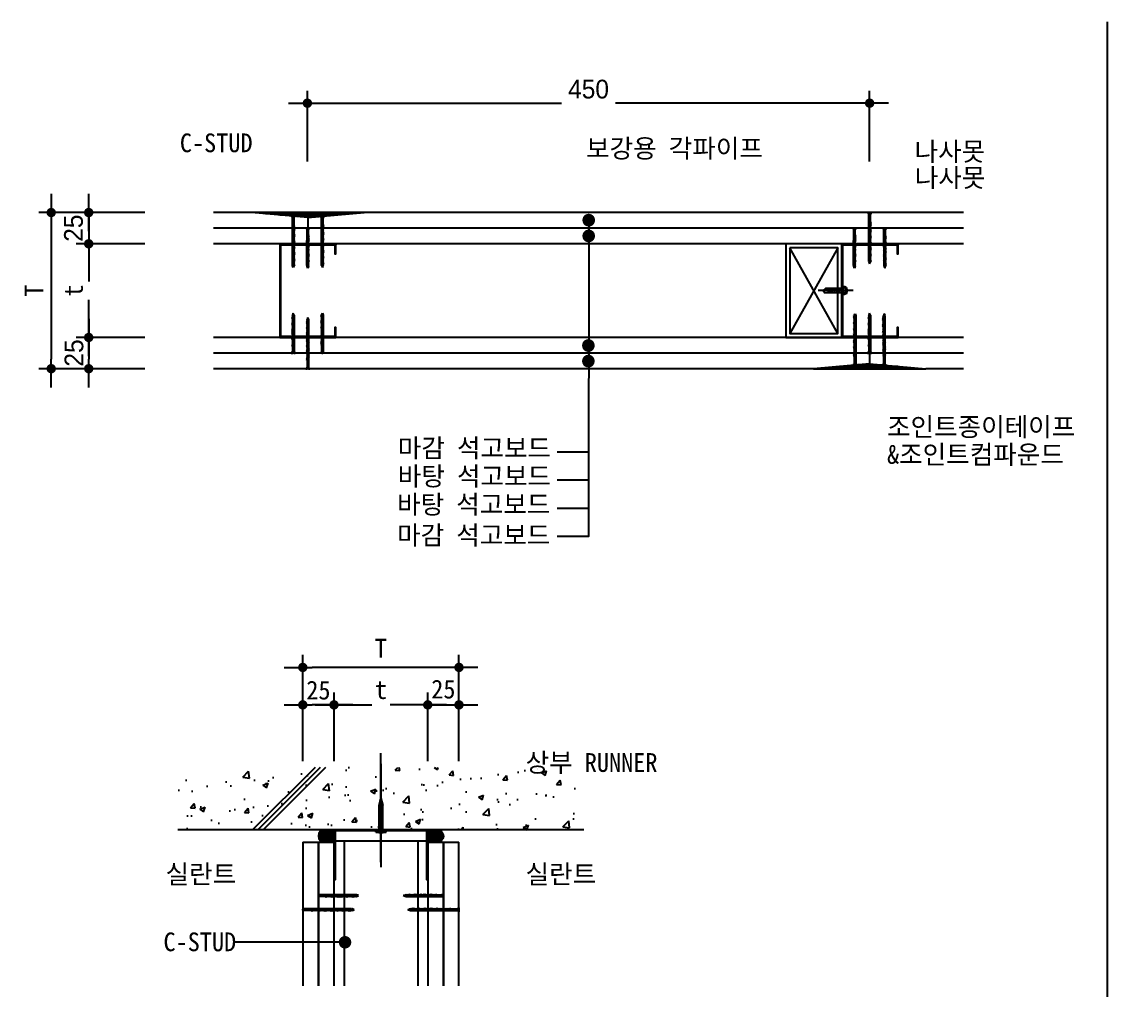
# Model space of a CAD drawing. Header units: millimetres. Extents: x 12704 to 16681, y 105 to 2866.
# Drawn here: x 12754 to 13623, y 2090 to 2866 of the extents above; entities that cross this region are included whole.
import ezdxf
from ezdxf.enums import TextEntityAlignment as Align

# ---------------------------------------------------------------- set-up
doc = ezdxf.new("R2010")
doc.units = ezdxf.units.MM
doc.header["$LTSCALE"] = 5
doc.linetypes.add('CEN', pattern=[62, 60, -1, 0, -1])
doc.linetypes.add('CENTER', pattern=[50.8, 31.75, -6.35, 6.35, -6.35])
for name, color, linetype, lineweight in [('A-DIMS', 7, 'Continuous', 25), ('A-MKXS-LEAD', 7, 'Continuous', 25), ('A-MKXS-TEXT1', 3, 'Continuous', 25), ('A-XXXX-TABL', 7, 'Continuous', 25)]:
    doc.layers.add(name, color=color, linetype=linetype, lineweight=lineweight)
for name, color, linetype in [('CEN', 1, 'CEN'), ('CHAN', 3, 'Continuous'), ('CONC', 2, 'Continuous'), ('ele', 8, 'Continuous'), ('FIN', 6, 'Continuous'), ('GB', 7, 'Continuous'), ('HAT', 8, 'Continuous'), ('HAT-CON', 8, 'Continuous'), ('SCREW', 6, 'Continuous'), ('SCREW2', 8, 'Continuous')]:
    doc.layers.add(name, color=color, linetype=linetype)
doc.styles.add('HY울릉도L', font='')
doc.styles.add('돋움체', font='')
doc.styles.get('HY울릉도L').set_extended_font_data('HYwulM')
doc.styles.get('돋움체').set_extended_font_data('DotumChe')
doc.dimstyles.new('CDIM', dxfattribs={"dimtxt": 3, "dimasz": 1.5, "dimexe": 2, "dimexo": 1, "dimgap": 1, "dimtad": 1, "dimdec": 0, "dimrnd": 0.5, "dimzin": 0, "dimdsep": 32, "dimlunit": 6, "dimtxsty": 'HY울릉도L', "dimblk1": '_CIDOT', "dimblk2": '_CIDOT', "dimsah": 1, "dimcen": 5.5, "dimclrd": 2, "dimclre": 2, "dimclrt": 7, "dimadec": 0, "dimazin": 0, "dimtfac": 1, "dimtdec": 0, "dimtix": 1, "dimtmove": 2, "dimatfit": 1, "dimldrblk": '_CIDOT', "dimfxl": 1, "dimtolj": 1, "dimtzin": 0, "dimlwd": -1, "dimarcsym": 0})

# ---------------------------------------------------------------- blocks, each defined once
blk = doc.blocks.new('18')
at = {"layer": 'SCREW'}
for p, q in [((4, 0), (-4, 0)), ((-1.53, 2.47), (-2.77, 1.23)), ((-2, 0), (-2, -16.66)), ((-0.46, 1.51), (-0.69, 2.27)), ((0.49, 1.5), (0.73, 2.24)), ((1.56, 2.44), (2.77, 1.23)), ((2, 0), (2, -15.86)), ((2.5, -2.69), (-2.5, -3.87)), ((2.5, -4.75), (-2.5, -5.92)), ((2.5, -6.8), (-2.5, -7.98)), ((2.5, -8.86), (-2.43, -10.02)), ((2.5, -10.91), (-2.5, -12.09)), ((-1.45, -13.9), (-2.5, -14.14)), ((-2, -16.66), (-1.18, -12.52)), ((0, -18), (-2, -16.66)), ((-1.18, -12.52), (-0.91, -12.52)), ((2, -15.86), (0, -18)), ((2.5, -12.97), (0.74, -13.38)), ((2, -15.86), (0.88, -13.62))]:
    blk.add_line(p, q, dxfattribs=at)
at = {"layer": 'SCREW', "color": 9, "linetype": 'CENTER'}
blk.add_line((0, 9.22), (0, -22.7), dxfattribs=at)
at = {"layer": 'SCREW'}
for centre, radius, start, end in [((0, 0), 4, 0, 180), ((-3.12, 1.59), 0.5, 153.01433, 315), ((-1.17, 2.12), 0.5, 17.01134, 135), ((0.02, 1.66), 0.5, 197.01134, 341.90711), ((1.21, 2.09), 0.5, 45, 161.90711), ((3.12, 1.59), 0.5, 225, 26.98567), ((-0.91, -14.52), 2, 26.65988, 90)]:
    blk.add_arc(centre, radius, start, end, dxfattribs=at)
blk = doc.blocks.new('나사못41')
at = {"layer": 'SCREW2'}
for p, q in [((2.25, 39.17), (0.63, 38.74)), ((0.63, 38.74), (0.92, 39.12)), ((2.25, 38.32), (0.63, 37.89)), ((0.63, 37.89), (0.92, 38.27)), ((2.25, 36.62), (0.63, 36.19)), ((0.63, 36.19), (0.92, 36.58)), ((2.25, 35.78), (0.63, 35.35)), ((0.63, 35.35), (0.92, 35.73)), ((2.25, 34.93), (0.63, 34.5)), ((0.63, 34.5), (0.92, 34.88)), ((2.25, 37.47), (0.64, 37.04)), ((0.64, 37.04), (0.92, 37.43)), ((2.54, 39.55), (0.92, 39.12)), ((2.54, 38.7), (0.92, 38.27)), ((2.54, 37.86), (0.92, 37.43)), ((2.53, 37.01), (0.92, 36.58)), ((2.54, 36.16), (0.92, 35.73)), ((2.54, 35.31), (0.92, 34.88)), ((0.93, 38.81), (0.93, 38.28)), ((0.93, 37.97), (0.93, 37.43)), ((0.93, 37.12), (0.93, 36.58)), ((0.93, 36.27), (0.93, 35.73)), ((0.93, 35.43), (0.93, 34.89)), ((1.6, 41), (0.98, 39.39)), ((0.98, 39.39), (1.64, 39.91)), ((0.98, 39.39), (0.98, 39.14)), ((1.64, 39.91), (1.6, 41)), ((2.26, 39.48), (1.6, 41)), ((2.25, 39.17), (2.54, 39.55)), ((2.25, 39.17), (2.25, 38.63)), ((2.25, 38.32), (2.54, 38.7)), ((2.25, 38.32), (2.25, 37.78)), ((2.25, 37.47), (2.54, 37.86)), ((2.25, 37.47), (2.25, 36.93)), ((2.25, 36.62), (2.53, 37.01)), ((2.25, 36.62), (2.25, 36.08)), ((2.25, 35.78), (2.54, 36.16)), ((2.25, 35.78), (2.25, 35.24)), ((2.25, 34.93), (2.54, 35.31)), ((2.25, 34.93), (2.25, 34.39)), ((2.25, 33.23), (0.63, 32.8)), ((0.63, 32.8), (0.92, 33.19)), ((2.25, 32.39), (0.63, 31.96)), ((0.63, 31.96), (0.92, 32.34)), ((2.25, 31.54), (0.63, 31.11)), ((0.63, 31.11), (0.92, 31.5)), ((2.25, 29), (0.63, 28.57)), ((0.63, 28.57), (0.92, 28.95)), ((2.25, 34.08), (0.64, 33.65)), ((0.64, 33.65), (0.92, 34.04)), ((2.25, 30.69), (0.64, 30.26)), ((0.64, 30.26), (0.92, 30.65)), ((2.25, 29.85), (0.64, 29.42)), ((0.64, 29.42), (0.93, 29.8)), ((2.25, 28.15), (0.64, 27.72)), ((0.64, 27.72), (0.92, 28.11)), ((2.25, 27.3), (0.64, 26.87)), ((0.64, 26.87), (0.93, 27.26)), ((2.25, 26.46), (0.64, 26.03)), ((0.64, 26.03), (0.92, 26.41)), ((2.54, 34.47), (0.92, 34.04)), ((2.53, 33.62), (0.92, 33.19)), ((2.54, 32.77), (0.92, 32.34)), ((2.54, 31.92), (0.92, 31.5)), ((2.54, 31.08), (0.92, 30.65)), ((2.54, 29.38), (0.92, 28.95)), ((2.54, 28.54), (0.92, 28.11)), ((2.54, 26.84), (0.92, 26.41)), ((0.93, 34.58), (0.93, 34.04)), ((0.93, 33.73), (0.93, 33.19)), ((0.93, 32.88), (0.93, 32.34)), ((0.93, 32.04), (0.93, 31.5)), ((0.93, 31.19), (0.93, 30.65)), ((0.93, 30.34), (0.93, 29.8)), ((2.54, 30.23), (0.93, 29.8)), ((0.93, 29.49), (0.93, 28.95)), ((0.93, 28.65), (0.93, 28.11)), ((0.93, 27.8), (0.93, 27.26)), ((2.54, 27.69), (0.93, 27.26)), ((0.93, 26.95), (0.93, 26.41)), ((0.93, 26.1), (0.93, 25.56)), ((2.25, 34.08), (2.54, 34.47)), ((2.25, 34.08), (2.25, 33.54)), ((2.25, 33.23), (2.53, 33.62)), ((2.25, 33.23), (2.25, 32.69)), ((2.25, 32.39), (2.54, 32.77)), ((2.25, 32.39), (2.25, 31.85)), ((2.25, 31.54), (2.54, 31.92)), ((2.25, 31.54), (2.25, 31)), ((2.25, 30.69), (2.54, 31.08)), ((2.25, 30.69), (2.25, 30.15)), ((2.25, 29.85), (2.54, 30.23)), ((2.25, 29.84), (2.25, 29.3)), ((2.25, 29), (2.54, 29.38)), ((2.25, 29), (2.25, 28.46)), ((2.25, 28.15), (2.54, 28.54)), ((2.25, 28.15), (2.25, 27.61)), ((2.25, 27.3), (2.54, 27.69)), ((2.25, 27.3), (2.25, 26.76)), ((2.25, 26.46), (2.54, 26.84)), ((2.25, 26.45), (2.25, 25.92)), ((2.25, 24.76), (0.63, 24.33)), ((0.63, 24.33), (0.92, 24.72)), ((2.25, 25.61), (0.64, 25.18)), ((0.64, 25.18), (0.93, 25.56)), ((2.25, 23.91), (0.64, 23.48)), ((0.64, 23.48), (0.92, 23.87)), ((2.25, 23.07), (0.64, 22.64)), ((0.64, 22.64), (0.93, 23.02)), ((2.26, 22.22), (0.64, 21.79)), ((0.64, 21.79), (0.93, 22.18)), ((2.25, 21.37), (0.64, 20.94)), ((0.64, 20.94), (0.93, 21.33)), ((2.26, 20.53), (0.64, 20.1)), ((0.64, 20.1), (0.93, 20.48)), ((2.25, 19.68), (0.64, 19.25)), ((0.64, 19.25), (0.92, 19.63)), ((2.25, 18.83), (0.64, 18.4)), ((0.64, 18.4), (0.93, 18.79)), ((2.26, 17.98), (0.64, 17.55)), ((0.64, 17.55), (0.93, 17.94)), ((2.54, 25.15), (0.92, 24.72)), ((2.54, 24.3), (0.92, 23.87)), ((2.54, 20.06), (0.92, 19.63)), ((2.54, 25.99), (0.93, 25.56)), ((0.93, 25.26), (0.93, 24.72)), ((0.93, 24.41), (0.93, 23.87)), ((0.93, 23.56), (0.93, 23.02)), ((2.54, 23.45), (0.93, 23.02)), ((0.93, 22.71), (0.93, 22.18)), ((2.54, 22.6), (0.93, 22.18)), ((0.93, 21.87), (0.93, 21.33)), ((2.54, 21.76), (0.93, 21.33)), ((0.93, 21.02), (0.93, 20.48)), ((2.54, 20.91), (0.93, 20.48)), ((0.93, 20.17), (0.93, 19.63)), ((0.93, 19.32), (0.93, 18.79)), ((2.54, 19.21), (0.93, 18.79)), ((0.93, 18.48), (0.93, 17.94)), ((0.93, 18.48), (0.93, 17.94)), ((2.54, 18.37), (0.93, 17.94)), ((0.93, 17.63), (0.93, 17.09)), ((2.55, 17.52), (0.93, 17.09)), ((2.25, 25.61), (2.54, 25.99)), ((2.25, 25.61), (2.25, 25.07)), ((2.25, 24.76), (2.54, 25.15)), ((2.25, 24.76), (2.25, 24.22)), ((2.25, 23.91), (2.54, 24.3)), ((2.25, 23.91), (2.25, 23.37)), ((2.25, 23.07), (2.54, 23.45)), ((2.25, 23.06), (2.25, 20.53)), ((2.25, 21.37), (2.54, 21.76)), ((2.25, 21.37), (2.25, 20.83)), ((2.25, 20.52), (2.25, 19.98)), ((2.25, 19.68), (2.54, 20.06)), ((2.25, 19.68), (2.25, 19.14)), ((2.25, 18.83), (2.54, 19.21)), ((2.25, 18.83), (2.25, 18.29)), ((2.25, 17.98), (2.25, 17.44)), ((2.26, 22.22), (2.54, 22.6)), ((2.26, 20.53), (2.54, 20.91)), ((2.26, 17.98), (2.54, 18.37)), ((2.26, 17.14), (2.55, 17.52)), ((2.26, 17.14), (0.64, 16.71)), ((0.64, 16.71), (0.93, 17.09)), ((2.26, 15.44), (0.64, 15.01)), ((0.64, 15.01), (0.93, 15.4)), ((2.26, 14.59), (0.64, 14.16)), ((0.64, 14.16), (0.93, 14.55)), ((2.26, 16.29), (0.65, 15.86)), ((0.65, 15.86), (0.93, 16.24)), ((2.26, 13.75), (0.65, 13.32)), ((0.65, 13.32), (0.93, 13.7)), ((2.26, 12.9), (0.65, 12.47)), ((0.65, 12.47), (0.93, 12.86)), ((2.26, 12.05), (0.65, 11.62)), ((0.65, 11.62), (0.93, 12.01)), ((2.26, 11.21), (0.65, 10.78)), ((0.65, 10.78), (0.93, 11.16)), ((2.26, 10.38), (0.65, 9.95)), ((0.65, 9.95), (0.93, 10.33)), ((2.26, 9.55), (0.65, 9.12)), ((0.65, 9.12), (0.93, 9.5)), ((2.26, 8.72), (0.65, 8.29)), ((0.93, 16.78), (0.93, 16.24)), ((2.55, 16.67), (0.93, 16.24)), ((0.93, 15.94), (0.93, 15.4)), ((2.54, 15.83), (0.93, 15.4)), ((0.93, 15.09), (0.93, 14.55)), ((2.55, 14.98), (0.93, 14.55)), ((0.93, 14.24), (0.93, 13.7)), ((2.55, 14.13), (0.93, 13.7)), ((0.93, 13.39), (0.93, 12.86)), ((2.55, 13.29), (0.93, 12.86)), ((0.93, 12.55), (0.93, 12.01)), ((2.55, 12.44), (0.93, 12.01)), ((0.93, 11.7), (0.93, 10.33)), ((2.55, 11.59), (0.93, 11.16)), ((2.55, 10.76), (0.93, 10.33)), ((0.93, 10.02), (0.93, 9.5)), ((2.55, 9.93), (0.93, 9.5)), ((0.93, 9.19), (0.93, 8.67)), ((2.55, 9.1), (0.93, 8.67)), ((2.25, 17.13), (2.25, 16.59)), ((2.25, 16.29), (2.25, 15.75)), ((2.25, 15.44), (2.25, 14.9)), ((2.25, 14.59), (2.25, 14.05)), ((2.25, 13.75), (2.25, 13.21)), ((2.25, 12.05), (2.25, 11.51)), ((2.25, 11.2), (2.25, 10.68)), ((2.25, 10.37), (2.25, 9.85)), ((2.25, 9.54), (2.25, 9.02)), ((2.25, 8.71), (2.25, 8.19)), ((2.26, 16.29), (2.55, 16.67)), ((2.26, 15.44), (2.54, 15.83)), ((2.26, 14.59), (2.55, 14.98)), ((2.26, 13.75), (2.55, 14.13)), ((2.26, 12.9), (2.55, 13.29)), ((2.26, 12.9), (2.26, 12.36)), ((2.26, 12.05), (2.55, 12.44)), ((2.26, 11.21), (2.55, 11.59)), ((2.26, 10.38), (2.55, 10.76)), ((2.26, 9.55), (2.55, 9.93)), ((2.26, 8.72), (2.55, 9.1)), ((0.65, 8.29), (0.93, 8.67)), ((2.26, 7.89), (0.65, 7.46)), ((0.65, 7.46), (0.93, 7.84)), ((2.26, 7.06), (0.65, 6.63)), ((0.65, 6.63), (0.93, 7.01)), ((0.93, 8.36), (0.93, 7.84)), ((2.55, 8.27), (0.93, 7.84)), ((0.93, 7.53), (0.93, 7.01)), ((2.55, 7.44), (0.93, 7.01)), ((0.93, 6.7), (0.93, 1.19)), ((1.54, 0.48), (1.54, 0.65)), ((1.6, 0.68), (1.57, 0.68)), ((1.63, 0.48), (1.63, 0.65)), ((2.08, 0), (3.2, 0)), ((2.25, 7.88), (2.25, 7.36)), ((2.25, 7.05), (2.25, 1.19)), ((2.26, 7.89), (2.55, 8.27)), ((2.26, 7.06), (2.55, 7.44)), ((-0.03, 0), (1.09, 0))]:
    blk.add_line(p, q, dxfattribs=at)
for centre, radius, start, end in [((-0.49, 1.35), 1.43, 288.66128, 353.44689), ((1.07, 0.47), 0.473, 267.52648, 0.91384), ((1.59, -1.99), 2.05, 80.28655, 99.71345), ((1.57, 0.65), 0.033, 90, 180), ((1.6, 0.65), 0.033, 0, 90), ((2.1, 0.47), 0.473, 179.08616, 272.47352), ((3.64, 1.33), 1.4, 185.72984, 251.659)]:
    blk.add_arc(centre, radius, start, end, dxfattribs=at)
blk = doc.blocks.new('나사못32')
at = {"layer": 'SCREW2'}
for p, q in [((2.24, 30.17), (0.63, 29.74)), ((0.63, 29.74), (0.92, 30.12)), ((2.25, 29.32), (0.63, 28.89)), ((0.63, 28.89), (0.92, 29.27)), ((2.25, 28.47), (0.63, 28.04)), ((0.63, 28.04), (0.92, 28.43)), ((2.24, 27.62), (0.63, 27.19)), ((0.63, 27.19), (0.91, 27.58)), ((2.24, 26.78), (0.63, 26.35)), ((0.63, 26.35), (0.92, 26.73)), ((2.53, 28.01), (0.91, 27.58)), ((2.53, 30.55), (0.92, 30.12)), ((0.92, 29.81), (0.92, 29.28)), ((2.53, 29.7), (0.92, 29.27)), ((0.92, 28.97), (0.92, 28.43)), ((2.54, 28.86), (0.92, 28.43)), ((0.92, 28.12), (0.92, 27.58)), ((0.92, 27.27), (0.92, 26.73)), ((2.53, 27.16), (0.92, 26.73)), ((0.92, 26.43), (0.92, 25.89)), ((2.53, 26.31), (0.92, 25.88)), ((1.6, 32), (0.98, 30.39)), ((0.98, 30.39), (1.64, 30.91)), ((0.98, 30.39), (0.98, 30.14)), ((1.64, 30.91), (1.6, 32)), ((2.27, 30.45), (1.6, 32)), ((2.24, 30.17), (2.53, 30.55)), ((2.24, 30.17), (2.24, 29.63)), ((2.24, 29.32), (2.24, 28.78)), ((2.24, 28.47), (2.24, 27.93)), ((2.24, 27.62), (2.53, 28.01)), ((2.24, 27.62), (2.24, 27.08)), ((2.24, 26.78), (2.53, 27.16)), ((2.24, 26.78), (2.24, 26.24)), ((2.25, 29.32), (2.53, 29.7)), ((2.25, 28.47), (2.54, 28.86)), ((2.25, 25.93), (2.53, 26.31)), ((2.25, 25.93), (0.63, 25.5)), ((0.63, 25.5), (0.92, 25.88)), ((2.25, 25.08), (0.63, 24.65)), ((0.63, 24.65), (0.92, 25.04)), ((2.24, 24.23), (0.63, 23.8)), ((0.63, 23.8), (0.91, 24.19)), ((2.24, 23.39), (0.63, 22.96)), ((0.63, 22.96), (0.92, 23.34)), ((2.25, 22.54), (0.63, 22.11)), ((0.63, 22.11), (0.92, 22.5)), ((2.25, 21.69), (0.63, 21.26)), ((0.63, 21.26), (0.92, 21.65)), ((2.25, 20), (0.63, 19.57)), ((0.63, 19.57), (0.92, 19.95)), ((2.25, 19.15), (0.63, 18.72)), ((0.63, 18.72), (0.92, 19.11)), ((2.25, 17.46), (0.63, 17.03)), ((0.63, 17.03), (0.92, 17.41)), ((2.25, 20.85), (0.64, 20.42)), ((0.64, 20.42), (0.92, 20.8)), ((2.25, 18.3), (0.64, 17.87)), ((0.64, 17.87), (0.92, 18.26)), ((2.53, 24.62), (0.91, 24.19)), ((0.92, 25.58), (0.92, 25.04)), ((2.54, 25.47), (0.92, 25.04)), ((0.92, 24.73), (0.92, 24.19)), ((0.92, 23.88), (0.92, 23.34)), ((2.53, 23.77), (0.92, 23.34)), ((0.92, 23.04), (0.92, 22.5)), ((2.53, 22.92), (0.92, 22.5)), ((0.92, 22.19), (0.92, 21.65)), ((2.54, 22.08), (0.92, 21.65)), ((0.92, 21.34), (0.92, 20.8)), ((2.54, 21.23), (0.92, 20.8)), ((0.92, 20.49), (0.92, 19.95)), ((2.53, 20.38), (0.92, 19.95)), ((0.92, 19.65), (0.92, 19.11)), ((2.54, 19.54), (0.92, 19.11)), ((0.92, 18.8), (0.92, 18.26)), ((2.54, 18.69), (0.92, 18.26)), ((0.92, 17.95), (0.92, 17.41)), ((2.54, 17.84), (0.92, 17.41)), ((0.92, 17.45), (0.92, 16.92)), ((2.24, 25.93), (2.24, 25.39)), ((2.24, 25.08), (2.24, 24.54)), ((2.24, 24.23), (2.53, 24.62)), ((2.24, 24.23), (2.24, 23.69)), ((2.24, 23.39), (2.53, 23.77)), ((2.24, 23.39), (2.24, 22.85)), ((2.24, 22.54), (2.24, 22)), ((2.24, 21.69), (2.24, 21.15)), ((2.24, 20.84), (2.24, 20.3)), ((2.24, 20), (2.24, 19.46)), ((2.24, 19.15), (2.24, 18.61)), ((2.24, 18.3), (2.24, 17.76)), ((2.24, 17.45), (2.24, 17.03)), ((2.25, 25.08), (2.54, 25.47)), ((2.25, 22.54), (2.53, 22.92)), ((2.25, 21.69), (2.54, 22.08)), ((2.25, 20.85), (2.54, 21.23)), ((2.25, 20), (2.53, 20.38)), ((2.25, 19.15), (2.54, 19.54)), ((2.25, 18.3), (2.54, 18.69)), ((2.25, 17.46), (2.54, 17.84)), ((2.25, 15.9), (0.63, 15.47)), ((0.63, 15.47), (0.92, 15.86)), ((2.25, 13.36), (0.63, 12.93)), ((0.63, 12.93), (0.92, 13.32)), ((2.25, 16.73), (0.64, 16.3)), ((0.64, 16.3), (0.92, 16.68)), ((2.25, 15.06), (0.64, 14.63)), ((0.64, 14.63), (0.92, 15.01)), ((2.25, 14.21), (0.64, 13.78)), ((0.64, 13.78), (0.92, 14.16)), ((2.25, 12.51), (0.64, 12.08)), ((0.64, 12.08), (0.92, 12.47)), ((2.25, 11.67), (0.64, 11.24)), ((0.64, 11.24), (0.92, 11.62)), ((2.26, 10.82), (0.64, 10.39)), ((0.64, 10.39), (0.93, 10.78)), ((2.27, 9.98), (0.65, 9.55)), ((0.65, 9.55), (0.94, 9.93)), ((2.27, 9.13), (0.66, 8.7)), ((0.66, 8.7), (0.94, 9.09)), ((0.92, 17.22), (0.92, 16.68)), ((2.54, 17.11), (0.92, 16.68)), ((0.92, 16.37), (0.92, 15.86)), ((2.54, 16.29), (0.92, 15.86)), ((0.92, 15.55), (0.92, 15.01)), ((2.54, 15.44), (0.92, 15.01)), ((0.92, 14.7), (0.92, 14.16)), ((2.54, 14.59), (0.92, 14.16)), ((0.92, 13.86), (0.92, 13.32)), ((2.54, 13.75), (0.92, 13.32)), ((0.92, 13.01), (0.92, 12.47)), ((2.54, 12.9), (0.92, 12.47)), ((0.92, 12.16), (0.92, 11.62)), ((2.54, 12.05), (0.92, 11.62)), ((0.93, 11.32), (0.93, 10.78)), ((2.55, 11.21), (0.93, 10.78)), ((0.94, 10.47), (0.94, 9.93)), ((2.55, 10.36), (0.94, 9.93)), ((2.56, 9.51), (0.94, 9.09)), ((0.95, 9.63), (0.95, 9.09)), ((0.95, 8.78), (0.95, 8.24)), ((2.24, 16.72), (2.24, 16.54)), ((2.24, 16.71), (2.24, 15.86)), ((2.24, 15.9), (2.24, 15.36)), ((2.24, 14.21), (2.24, 13.67)), ((2.24, 13.36), (2.24, 12.82)), ((2.24, 12.51), (2.24, 11.97)), ((2.25, 16.73), (2.54, 17.11)), ((2.25, 15.9), (2.54, 16.29)), ((2.25, 15.06), (2.54, 15.44)), ((2.25, 15.06), (2.25, 14.52)), ((2.25, 14.21), (2.54, 14.59)), ((2.25, 13.36), (2.54, 13.75)), ((2.25, 12.51), (2.54, 12.9)), ((2.25, 11.67), (2.54, 12.05)), ((2.25, 11.67), (2.25, 11.13)), ((2.26, 10.82), (2.55, 11.21)), ((2.26, 10.82), (2.26, 10.28)), ((2.27, 9.98), (2.55, 10.36)), ((2.27, 9.98), (2.27, 9.44)), ((2.27, 9.13), (2.56, 9.51)), ((2.27, 9.13), (2.27, 8.59)), ((0, 0), (1.12, 0)), ((2.27, 8.28), (0.66, 7.85)), ((0.66, 7.85), (0.95, 8.24)), ((2.28, 7.44), (0.67, 7.01)), ((0.67, 7.01), (0.95, 7.39)), ((2.29, 6.59), (0.67, 6.16)), ((0.67, 6.16), (0.96, 6.55)), ((2.28, 5.74), (0.67, 5.31)), ((0.67, 5.31), (0.95, 5.7)), ((2.56, 8.67), (0.95, 8.24)), ((0.95, 7.93), (0.95, 7.39)), ((2.57, 7.82), (0.95, 7.39)), ((2.57, 6.13), (0.95, 5.7)), ((0.95, 5.39), (0.95, 1.19)), ((0.96, 7.09), (0.96, 6.55)), ((2.57, 6.98), (0.96, 6.55)), ((0.96, 6.24), (0.96, 5.7)), ((1.57, 0.48), (1.57, 0.65)), ((1.63, 0.68), (1.6, 0.68)), ((1.66, 0.48), (1.66, 0.65)), ((2.27, 8.28), (2.56, 8.67)), ((2.27, 8.28), (2.27, 7.74)), ((2.27, 5.74), (2.27, 1.19)), ((2.28, 7.44), (2.57, 7.82)), ((2.28, 7.44), (2.28, 6.9)), ((2.28, 6.59), (2.28, 6.05)), ((2.28, 5.74), (2.57, 6.13)), ((2.29, 6.59), (2.57, 6.98)), ((2.11, 0), (3.23, 0))]:
    blk.add_line(p, q, dxfattribs=at)
for centre, radius, start, end in [((-0.44, 1.33), 1.4, 288.341, 354.27016), ((1.1, 0.47), 0.473, 267.52648, 0.91384), ((1.61, -1.99), 2.05, 80.28655, 99.71345), ((1.6, 0.65), 0.033, 90, 180), ((1.63, 0.65), 0.033, 360, 90), ((2.13, 0.47), 0.473, 179.08616, 272.47352), ((3.67, 1.33), 1.4, 185.72984, 251.659)]:
    blk.add_arc(centre, radius, start, end, dxfattribs=at)
blk = doc.blocks.new('_CIDOT')
at = {"color": 0, "linetype": 'ByBlock'}
blk.add_line((2, 0), (-1, 0), dxfattribs=at)
at = {"color": 0, "linetype": 'ByBlock', "const_width": 0.5}
blk.add_lwpolyline([(-0.25, 0, 1), (0.25, 0, 1)], format="xyb", close=True, dxfattribs=at)
blk = doc.blocks.new('*D7')
at = {"layer": 'A-DIMS', "lineweight": -2, "transparency": 16777216}
for p, q in [((12983.05, 2753.69), (12983.05, 2810.27)), ((13433.02, 2753.69), (13433.02, 2810.27))]:
    blk.add_line(p, q, dxfattribs=at)
at = {"layer": 'A-DIMS', "transparency": 16777216}
for p, q in [((12990.55, 2800.27), (13186.44, 2800.27)), ((13425.52, 2800.27), (13229.63, 2800.27))]:
    blk.add_line(p, q, dxfattribs=at)
at = {"layer": 'A-DIMS', "transparency": 16777216, "xscale": 7.5, "yscale": 7.5, "zscale": 7.5, "rotation": 180}
blk.add_blockref('_CIDOT', (12983.05, 2800.27), dxfattribs=at)
at = {"layer": 'A-DIMS', "transparency": 16777216, "xscale": 7.5, "yscale": 7.5, "zscale": 7.5}
blk.add_blockref('_CIDOT', (13433.02, 2800.27), dxfattribs=at)
at = {"layer": 'A-DIMS', "color": 3, "transparency": 16777216, "insert": (13208.04, 2811.43), "char_height": 15, "attachment_point": 5, "style": '돋움체'}
blk.add_mtext('\\A1;{\\f굴림|b0|i0|c129|p49;450}', dxfattribs=at)
blk = doc.blocks.new('*D8')
at = {"layer": 'A-DIMS', "lineweight": -2, "transparency": 16777216}
for p, q in [((12853.04, 2712.7), (12768.04, 2712.7)), ((12853.04, 2587.7), (12768.04, 2587.7))]:
    blk.add_line(p, q, dxfattribs=at)
at = {"layer": 'A-DIMS', "transparency": 16777216}
blk.add_line((12778.04, 2705.2), (12778.04, 2595.2), dxfattribs=at)
at = {"layer": 'A-DIMS', "transparency": 16777216, "xscale": 7.5, "yscale": 7.5, "zscale": 7.5}
for p, rotation in [((12778.04, 2712.7), 90), ((12778.04, 2587.7), 270)]:
    blk.add_blockref('_CIDOT', p, dxfattribs=dict(at, rotation=rotation))
at = {"layer": 'A-DIMS', "color": 3, "transparency": 16777216, "insert": (12764.27, 2650.2), "char_height": 15, "attachment_point": 5, "rotation": 90, "style": '돋움체'}
blk.add_mtext('\\A1;T', dxfattribs=at)
blk = doc.blocks.new('*D9')
at = {"layer": 'A-DIMS', "lineweight": -2, "transparency": 16777216}
for p, q in [((12853.04, 2612.7), (12798.04, 2612.7)), ((12853.04, 2587.7), (12798.04, 2587.7))]:
    blk.add_line(p, q, dxfattribs=at)
at = {"layer": 'A-DIMS', "transparency": 16777216}
blk.add_line((12808.04, 2605.2), (12808.04, 2595.2), dxfattribs=at)
at = {"layer": 'A-DIMS', "transparency": 16777216, "xscale": 7.5, "yscale": 7.5, "zscale": 7.5}
for p, rotation in [((12808.04, 2612.7), 90), ((12808.04, 2587.7), 270)]:
    blk.add_blockref('_CIDOT', p, dxfattribs=dict(at, rotation=rotation))
at = {"layer": 'A-DIMS', "color": 3, "transparency": 16777216, "insert": (12796.32, 2600.27), "char_height": 15, "attachment_point": 5, "rotation": 90, "style": '돋움체'}
blk.add_mtext('\\A1;{\\f굴림|b0|i0|c129|p49;25}', dxfattribs=at)
blk = doc.blocks.new('*D10')
at = {"layer": 'A-DIMS', "transparency": 16777216}
for p, q in [((12808.04, 2720.2), (12808.04, 2727.7)), ((12808.04, 2712.7), (12808.04, 2687.7)), ((12808.04, 2680.2), (12808.04, 2672.7))]:
    blk.add_line(p, q, dxfattribs=at)
at = {"layer": 'A-DIMS', "lineweight": -2, "transparency": 16777216}
for p, q in [((12853.04, 2712.7), (12798.04, 2712.7)), ((12853.04, 2687.7), (12798.04, 2687.7))]:
    blk.add_line(p, q, dxfattribs=at)
at = {"layer": 'A-DIMS', "transparency": 16777216, "xscale": 7.5, "yscale": 7.5, "zscale": 7.5}
for p, rotation in [((12808.04, 2712.7), 270), ((12808.04, 2687.7), 90)]:
    blk.add_blockref('_CIDOT', p, dxfattribs=dict(at, rotation=rotation))
at = {"layer": 'A-DIMS', "color": 3, "transparency": 16777216, "insert": (12795.93, 2700.19), "char_height": 15, "attachment_point": 5, "rotation": 90, "style": '돋움체'}
blk.add_mtext('\\A1;{\\f굴림|b0|i0|c129|p49;25}', dxfattribs=at)
blk = doc.blocks.new('*D11')
at = {"layer": 'A-DIMS', "lineweight": -2, "transparency": 16777216}
for p, q in [((12853.04, 2687.7), (12798.04, 2687.7)), ((12853.04, 2612.7), (12798.04, 2612.7))]:
    blk.add_line(p, q, dxfattribs=at)
at = {"layer": 'A-DIMS', "transparency": 16777216}
for p, q in [((12808.04, 2680.2), (12808.04, 2657.55)), ((12808.04, 2620.2), (12808.04, 2642.92))]:
    blk.add_line(p, q, dxfattribs=at)
at = {"layer": 'A-DIMS', "transparency": 16777216, "xscale": 7.5, "yscale": 7.5, "zscale": 7.5}
for p, rotation in [((12808.04, 2687.7), 90), ((12808.04, 2612.7), 270)]:
    blk.add_blockref('_CIDOT', p, dxfattribs=dict(at, rotation=rotation))
at = {"layer": 'A-DIMS', "color": 3, "transparency": 16777216, "insert": (12795.93, 2650.23), "char_height": 15, "attachment_point": 5, "rotation": 90, "style": '돋움체'}
blk.add_mtext('\\A1;t', dxfattribs=at)
blk = doc.blocks.new('고정못')
at = {"layer": 'CEN'}
blk.add_line((4.11, 55.13), (4.11, -27.57), dxfattribs=at)
at = {"layer": 'SCREW2'}
for p, q in [((2.66, 21.76), (4.11, 27.57)), ((4.11, 27.57), (5.56, 21.76)), ((2.66, 2.42), (2.66, 21.76)), ((5.56, 2.42), (5.56, 21.76)), ((0, 1.45), (8.22, 1.45)), ((0, 0.48), (0, 1.45)), ((0, 0.48), (8.22, 0.48)), ((2.42, 0), (2.42, 0.48)), ((2.42, 0), (5.8, 0)), ((5.8, 0), (5.8, 0.48)), ((8.22, 0.48), (8.22, 1.45))]:
    blk.add_line(p, q, dxfattribs=at)
blk.add_lwpolyline([(4.11, 27.57), (4.63, 22.28, 0.255479), (5.56, 21.76, 0.15073)], format="xyb", dxfattribs=at)
at = {"layer": 'SCREW2', "extrusion": (0, 0, -1)}
for centre, major_axis, ratio, start_param, end_param in [((0.06, 2.43), (2.6, 0.01), 0.375814, 0.025149, 1.595945), ((0.99, 2.42), (2.42, 0.09), 0.428989, 0.090861, 1.274963)]:
    blk.add_ellipse(centre, major_axis=major_axis, ratio=ratio, start_param=start_param, end_param=end_param, dxfattribs=at)
at = {"layer": 'SCREW2'}
for centre, major_axis, ratio, start_param, end_param in [((7.23, 2.42), (-2.42, 0.09), 0.428989, 0.090861, 1.274963), ((8.16, 2.43), (-2.6, 0.01), 0.375814, 0.025149, 1.595945)]:
    blk.add_ellipse(centre, major_axis=major_axis, ratio=ratio, start_param=start_param, end_param=end_param, dxfattribs=at)
blk = doc.blocks.new('*D21')
at = {"layer": 'A-DIMS', "lineweight": -2, "transparency": 16777216}
for p, q in [((12979.36, 2273.54), (12979.36, 2358.54)), ((13104.36, 2273.54), (13104.36, 2358.54))]:
    blk.add_line(p, q, dxfattribs=at)
at = {"layer": 'A-DIMS', "transparency": 16777216}
blk.add_line((13096.86, 2348.54), (12986.86, 2348.54), dxfattribs=at)
at = {"layer": 'A-DIMS', "transparency": 16777216, "xscale": 7.5, "yscale": 7.5, "zscale": 7.5, "rotation": 180}
blk.add_blockref('_CIDOT', (12979.36, 2348.54), dxfattribs=at)
at = {"layer": 'A-DIMS', "transparency": 16777216, "xscale": 7.5, "yscale": 7.5, "zscale": 7.5}
blk.add_blockref('_CIDOT', (13104.36, 2348.54), dxfattribs=at)
at = {"layer": 'A-DIMS', "color": 3, "transparency": 16777216, "insert": (13041.82, 2363.95), "char_height": 15, "attachment_point": 5, "style": '돋움체'}
blk.add_mtext('\\A1;T', dxfattribs=at)
blk = doc.blocks.new('*D22')
at = {"layer": 'A-DIMS', "lineweight": -2, "transparency": 16777216}
for p, q in [((12979.36, 2273.54), (12979.36, 2328.54)), ((13004.36, 2273.54), (13004.36, 2328.54))]:
    blk.add_line(p, q, dxfattribs=at)
at = {"layer": 'A-DIMS', "transparency": 16777216}
blk.add_line((12996.86, 2318.54), (12986.86, 2318.54), dxfattribs=at)
at = {"layer": 'A-DIMS', "transparency": 16777216, "xscale": 7.5, "yscale": 7.5, "zscale": 7.5, "rotation": 180}
blk.add_blockref('_CIDOT', (12979.36, 2318.54), dxfattribs=at)
at = {"layer": 'A-DIMS', "transparency": 16777216, "xscale": 7.5, "yscale": 7.5, "zscale": 7.5}
blk.add_blockref('_CIDOT', (13004.36, 2318.54), dxfattribs=at)
at = {"layer": 'A-DIMS', "color": 3, "transparency": 16777216, "insert": (12991.87, 2330.26), "char_height": 15, "attachment_point": 5, "style": '돋움체'}
blk.add_mtext('\\A1;25', dxfattribs=at)
blk = doc.blocks.new('*D23')
at = {"layer": 'A-DIMS', "lineweight": -2, "transparency": 16777216}
for p, q in [((13004.36, 2273.54), (13004.36, 2328.54)), ((13079.36, 2273.54), (13079.36, 2328.54))]:
    blk.add_line(p, q, dxfattribs=at)
at = {"layer": 'A-DIMS', "transparency": 16777216}
for p, q in [((13011.86, 2318.54), (13034.56, 2318.54)), ((13071.86, 2318.54), (13049.2, 2318.54))]:
    blk.add_line(p, q, dxfattribs=at)
at = {"layer": 'A-DIMS', "transparency": 16777216, "xscale": 7.5, "yscale": 7.5, "zscale": 7.5, "rotation": 180}
blk.add_blockref('_CIDOT', (13004.36, 2318.54), dxfattribs=at)
at = {"layer": 'A-DIMS', "transparency": 16777216, "xscale": 7.5, "yscale": 7.5, "zscale": 7.5}
blk.add_blockref('_CIDOT', (13079.36, 2318.54), dxfattribs=at)
at = {"layer": 'A-DIMS', "color": 3, "transparency": 16777216, "insert": (13041.88, 2330.65), "char_height": 15, "attachment_point": 5, "style": '돋움체'}
blk.add_mtext('\\A1;t', dxfattribs=at)
blk = doc.blocks.new('*D24')
at = {"layer": 'A-DIMS', "lineweight": -2, "transparency": 16777216}
for p, q in [((13079.36, 2273.54), (13079.36, 2328.54)), ((13104.36, 2273.54), (13104.36, 2328.54))]:
    blk.add_line(p, q, dxfattribs=at)
at = {"layer": 'A-DIMS', "transparency": 16777216}
for p, q in [((13071.86, 2318.54), (13064.36, 2318.54)), ((13079.36, 2318.54), (13104.36, 2318.54)), ((13111.86, 2318.54), (13119.36, 2318.54))]:
    blk.add_line(p, q, dxfattribs=at)
at = {"layer": 'A-DIMS', "transparency": 16777216, "xscale": 7.5, "yscale": 7.5, "zscale": 7.5}
blk.add_blockref('_CIDOT', (13079.36, 2318.54), dxfattribs=at)
at = {"layer": 'A-DIMS', "transparency": 16777216, "xscale": 7.5, "yscale": 7.5, "zscale": 7.5, "rotation": 180}
blk.add_blockref('_CIDOT', (13104.36, 2318.54), dxfattribs=at)
at = {"layer": 'A-DIMS', "color": 3, "transparency": 16777216, "insert": (13091.86, 2331.05), "char_height": 15, "attachment_point": 5, "style": '돋움체'}
blk.add_mtext('\\A1;25', dxfattribs=at)

msp = doc.modelspace()

# ---------------------------------------------------------------- hatches: boundary and pattern name
at = {"layer": 'HAT'}
h = msp.add_hatch(dxfattribs=at)
h.set_pattern_fill('ANSI31', color=256, scale=10, style=0)
h.set_pattern_definition([(45, (-39540.2287, -3277.0981), (-0.883883476, 0.883883476), [])])
h.paths.add_polyline_path([(12999.36, 2218.54), (12996.86, 2218.54, 0.999998), (12996.86, 2208.54), (12999.36, 2208.54, 1)])
h = msp.add_hatch(dxfattribs=at)
h.set_pattern_fill('ANSI31', color=256, scale=10, style=0)
h.set_pattern_definition([(135, (65623.9487, -3277.0981), (0.883883476, 0.883883476), [])])
h.paths.add_polyline_path([(13084.36, 2218.54), (13086.86, 2218.54, -0.999998), (13086.86, 2208.54), (13084.36, 2208.54, -1)])
at = {"layer": 'HAT-CON'}
h = msp.add_hatch(dxfattribs=at)
h.set_pattern_fill('AR-CONC', color=256, scale=6, style=0)
h.set_pattern_definition([(50, (5210.617, -2731.294), (43.03561, -3.76513), [4.5, -49.5]), (355, (5210.617, -2731.294), (-8.32508, 45.13153), [3.6, -39.6]), (100.4514, (5214.204, -2731.607), (34.71056, 41.36637), [3.82441, -42.06853]), (46.1842, (5210.617, -2719.294), (64.03446, -9.93114), [6.75, -74.25]), (96.6356, (5215.954, -2720.12), (56.07976, 58.44707), [5.7366, -63.1028]), (351.1842, (5210.62, -2719.294), (56.0797, 58.4471), [5.4, -59.4]), (21, (5216.617, -2722.294), (35.81442, -24.15713), [4.5, -49.5]), (326, (5216.617, -2722.294), (14.59892, 43.509), [3.6, -39.6]), (71.4514, (5219.6, -2724.307), (50.41336, 19.35183), [3.82441, -42.06853]), (37.5, (5210.617, -2731.294), (0.729591, 19.97363), [0, -39.12, 0, -40.2, 0, -39.75]), (7.5, (5210.617, -2731.294), (15.78417, 23.664703), [0, -22.92, 0, -38.22, 0, -15.15]), (327.5, (5197.237, -2731.294), (32.029346, -1.353292), [0, -15, 0, -46.8, 0, -62.1]), (317.5, (5191.237, -2731.294), (34.99117, 6.0063), [0, -19.5, 0, -31.08, 0, -44.1])])
h.paths.add_polyline_path([(13204.24, 2268.54), (12879.32, 2268.54), (12879.32, 2218.54), (13204.24, 2218.54)])

# ---------------------------------------------------------------- linework, layer by layer
at = {"layer": 'A-MKXS-LEAD'}
for p, q in [((13208.04, 2520.96), (13182.93, 2520.96)), ((13208.04, 2498.41), (13182.93, 2498.41)), ((13208.04, 2475.86), (13182.93, 2475.86))]:
    msp.add_line(p, q, dxfattribs=at)
for points in [[(12964.71, 2687.57, 0, 8.33, 0), (12960.44, 2712.7, 0, 0, 0), (12950.95, 2768.17, 0, 0, 0), (12939.16, 2768.17, 0, 0, 0)], [(13371.14, 2687.7, 0, 8.33, 0), (13371.14, 2712.7, 0, 0, 0), (13371.14, 2763.19, 0, 0, 0), (13347.56, 2763.19, 0, 0, 0)], [(13433.05, 2712.65, 0, 8.33, 0), (13433.05, 2737.65, 0, 0, 0), (13433.05, 2763.19, 0, 0, 0), (13468.18, 2763.19, 0, 0, 0)], [(13444.61, 2700.14, 0, 8.33, 0), (13444.61, 2725.14, 0, 0, 0), (13444.61, 2744.92, 0, 0, 0), (13468.18, 2744.92, 0, 0, 0)], [(13416.49, 2586.79, 0, 8.33, 0), (13416.49, 2561.79, 0, 0, 0), (13416.49, 2541.49, 0, 0, 0), (13444.84, 2541.49, 0, 0, 0)], [(13073.15, 2218.54, 0, 8.33, 0), (13089.29, 2237.63, 0, 0, 0), (13119.94, 2274.12, 0, 0, 0), (13157.7, 2274.12, 0, 0, 0)], [(12997.71, 2215.26, 0, 8.33, 0), (12981.82, 2195.96, 0, 0, 0), (12971.16, 2182.93, 0, 0, 0), (12926.04, 2182.93, 0, 0, 0)], [(13086.03, 2215.26, 0, 8.33, 0), (13101.93, 2195.96, 0, 0, 0), (13112.59, 2182.93, 0, 0, 0), (13157.7, 2182.93, 0, 0, 0)]]:
    msp.add_lwpolyline(points, format="xyseb", dxfattribs=at)
at = {"layer": 'A-MKXS-LEAD', "const_width": 5}
for points in [[(13210.68, 2706.71, -1), (13205.68, 2706.71, -1)], [(13210.68, 2706.49, -1), (13205.68, 2706.49, -1)], [(13210.68, 2694.08, -1), (13205.68, 2694.08, -1)], [(13210.68, 2693.86, -1), (13205.68, 2693.86, -1)], [(13210.41, 2606.36, -1), (13205.41, 2606.36, -1)], [(13210.41, 2606.14, -1), (13205.41, 2606.14, -1)], [(13210.41, 2593.86, -1), (13205.41, 2593.86, -1)], [(13210.41, 2593.64, -1), (13205.41, 2593.64, -1)], [(13015.66, 2128.47, -1), (13010.66, 2128.47, -1)]]:
    msp.add_lwpolyline(points, format="xyb", close=True, dxfattribs=at)
at = {"layer": 'A-MKXS-LEAD'}
for points in [[(13208.18, 2706.71), (13208.04, 2453.3), (13182.93, 2453.3)], [(13013.16, 2128.47), (12925.39, 2128.47)]]:
    msp.add_lwpolyline(points, dxfattribs=at)
at = {"layer": 'A-XXXX-TABL'}
msp.add_line((13623.19, 2865.5), (13623.19, 104.5), dxfattribs=at)
at = {"layer": 'CEN'}
msp.add_line((13041.87, 2192.59), (13041.87, 2279.81), dxfattribs=at)
at = {"layer": 'CHAN'}
for points in [[(13005.88, 2687.7), (12960.88, 2687.7), (12960.88, 2612.7), (13005.88, 2612.7), (13005.88, 2620.7), (13005.08, 2620.7), (13005.08, 2613.5), (12961.68, 2613.5), (12961.68, 2686.9), (13005.08, 2686.9), (13005.08, 2679.7), (13005.88, 2679.7), (13005.88, 2687.7), (13005.88, 2686.9)], [(13455.85, 2687.7), (13410.85, 2687.7), (13410.85, 2612.7), (13455.85, 2612.7), (13455.85, 2620.7), (13455.05, 2620.7), (13455.05, 2613.5), (13411.65, 2613.5), (13411.65, 2686.9), (13455.05, 2686.9), (13455.05, 2679.7), (13455.85, 2679.7), (13455.85, 2687.7), (13455.85, 2686.9)]]:
    msp.add_lwpolyline(points, dxfattribs=at)
for points in [[(13365.85, 2687.7), (13365.85, 2612.7), (13410.85, 2612.7), (13410.85, 2687.7)], [(13369.05, 2684.5), (13369.05, 2615.9), (13407.65, 2615.9), (13407.65, 2684.5)]]:
    msp.add_lwpolyline(points, close=True, dxfattribs=at)
at = {"layer": 'CHAN', "color": 3}
msp.add_lwpolyline([(13079.36, 2218.54), (13079.36, 2178.54), (13078.56, 2178.54), (13078.56, 2217.74), (13005.16, 2217.74), (13005.16, 2178.54), (13004.36, 2178.54), (13004.36, 2218.54)], close=True, dxfattribs=at)
at = {"layer": 'CONC'}
msp.add_line((13204.24, 2218.54), (12879.32, 2218.54), dxfattribs=at)
at = {"layer": 'ele'}
for p, q in [((13407.65, 2684.5), (13369.05, 2615.9)), ((13407.65, 2615.9), (13369.05, 2684.5))]:
    msp.add_line(p, q, dxfattribs=at)
at = {"layer": 'ele', "color": 8}
for p, q in [((13004.36, 2209.74), (13079.39, 2209.74)), ((13012.41, 2209.74), (13012.41, 2093.54)), ((13071.34, 2209.74), (13071.34, 2093.54))]:
    msp.add_line(p, q, dxfattribs=at)
at = {"layer": 'FIN'}
for p, q in [((13027.91, 2712.7), (12938.4, 2712.7)), ((13017.15, 2711.7), (12949.65, 2711.7)), ((13005.9, 2710.7), (12960.9, 2710.7)), ((12994.65, 2709.7), (12972.15, 2709.7)), ((12994.65, 2709.7), (12972.15, 2709.7)), ((13410.51, 2589.7), (13455.51, 2589.7)), ((13421.76, 2590.7), (13444.26, 2590.7)), ((13388.01, 2587.7), (13478.01, 2587.7)), ((13399.26, 2588.7), (13465.51, 2588.7))]:
    msp.add_line(p, q, dxfattribs=at)
at = {"layer": 'GB'}
for p, q in [((12938.4, 2712.7), (12908.04, 2712.7)), ((12983.4, 2708.7), (12938.4, 2712.7)), ((12983.4, 2708.7), (13028.4, 2712.7)), ((13508.04, 2712.7), (13028.05, 2712.7)), ((12983.4, 2708.7), (12983.4, 2700.2)), ((13508.04, 2700.2), (12908.04, 2700.2)), ((13433.01, 2700.2), (13433.01, 2687.7)), ((13508.04, 2687.7), (12908.04, 2687.7)), ((13508.04, 2612.7), (12908.04, 2612.7)), ((12983.4, 2612.7), (12983.4, 2600.2)), ((13508.04, 2600.2), (12908.04, 2600.2)), ((13433.01, 2600.2), (13433.01, 2591.7)), ((13433.01, 2591.7), (13388.01, 2587.7)), ((13433.01, 2591.7), (13478.01, 2587.7)), ((13388.04, 2587.7), (12908.04, 2587.7)), ((13508.04, 2587.7), (13478.04, 2587.7)), ((12979.36, 2208.54), (13004.36, 2208.54)), ((13079.36, 2208.54), (13104.36, 2208.54))]:
    msp.add_line(p, q, dxfattribs=at)
at = {"layer": 'GB', "color": 7}
for p, q in [((12979.36, 2208.54), (12979.36, 2093.54)), ((12991.86, 2093.54), (12991.86, 2208.54)), ((12991.86, 2208.54), (12991.86, 2093.54)), ((13004.36, 2093.54), (13004.36, 2208.54)), ((13079.36, 2208.54), (13079.36, 2093.54)), ((13091.86, 2093.54), (13091.86, 2208.54)), ((13091.86, 2208.54), (13091.86, 2093.54)), ((13104.36, 2093.54), (13104.36, 2208.54))]:
    msp.add_line(p, q, dxfattribs=at)
at = {"layer": 'HAT'}
for points in [[(12996.86, 2218.54, 1), (12996.86, 2208.54), (12999.36, 2208.54, 1), (12999.36, 2218.54), (12996.86, 2218.54)], [(13086.86, 2218.54, -1), (13086.86, 2208.54), (13084.36, 2208.54, -1), (13084.36, 2218.54), (13086.86, 2218.54)]]:
    msp.add_lwpolyline(points, format="xyb", dxfattribs=at)
at = {"layer": 'HAT-CON'}
for p, q in [((12989.16, 2268.54), (12939.16, 2218.54)), ((12993.4, 2268.54), (12943.4, 2218.54)), ((12997.64, 2268.54), (12947.64, 2218.54))]:
    msp.add_line(p, q, dxfattribs=at)

# ---------------------------------------------------------------- block references
at = {"layer": 'SCREW2'}
for name, p, rotation in [('나사못41', (13434.61, 2712.7), 180.0000000008309), ('나사못41', (12996.63, 2709.7), 180.0000000008309), ('나사못32', (13446.74, 2700.2), 180.0000000024813), ('나사못32', (12991.86, 2167.45), 269.9999999998136), ('나사못41', (12979.36, 2156.15), 270.0000000004247)]:
    msp.add_blockref(name, p, dxfattribs=dict(at, rotation=rotation))
at = {"layer": 'SCREW2', "xscale": -1}
for name, p, rotation in [('나사못41', (12970.17, 2709.7), 180), ('나사못32', (12981.79, 2700.2), 180), ('나사못32', (13419.28, 2700.2), 180), ('나사못32', (12996.66, 2600.2), 1.281862616053786e-08), ('나사못41', (13422.98, 2590.7), 359.9999999991738), ('나사못32', (13091.86, 2167.45), 89.99999999897578), ('나사못41', (13104.36, 2156.15), 89.99999999878393)]:
    msp.add_blockref(name, p, dxfattribs=dict(at, rotation=rotation))
at = {"layer": 'SCREW2', "xscale": -0.875, "yscale": 0.875, "zscale": 0.875, "rotation": 270.000000000437}
msp.add_blockref('18', (13411.65, 2650.2), dxfattribs=at)
at = {"layer": 'SCREW2'}
for name, p in [('나사못32', (12970.15, 2600.2)), ('나사못41', (12981.82, 2587.7)), ('나사못32', (13431.39, 2600.2)), ('나사못41', (13443.04, 2590.7)), ('고정못', (13037.76, 2216.29))]:
    msp.add_blockref(name, p, dxfattribs=at)

# ---------------------------------------------------------------- texts
at = {"layer": 'A-MKXS-TEXT1', "style": '돋움체'}
for s, p in [('C-STUD', (12939.16, 2761.02)), ('보강용 각파이프', (13347.56, 2756.58)), ('마감 석고보드', (13178.05, 2516.64)), ('바탕 석고보드', (13178.05, 2494.09)), ('바탕 석고보드', (13177.47, 2471.54)), ('마감 석고보드', (13177.47, 2446.91)), ('실란트', (12926.04, 2175.48)), ('C-STUD', (12926.04, 2121.32))]:
    msp.add_text(s, height=15, dxfattribs=at).set_placement(p, align=Align.RIGHT)
for s, p in [('나사못', (13468.96, 2754.02)), ('나사못', (13469.15, 2733.04)), ('조인트종이테이프', (13446.93, 2533.65)), ('&조인트컴파운드', (13446.93, 2511.51)), ('상부 RUNNER', (13157.7, 2264.89)), ('실란트', (13157.7, 2175.48))]:
    msp.add_text(s, height=15, dxfattribs=at).set_placement(p)

# ---------------------------------------------------------------- dimensions: what is measured, and where the dimension line sits
at = {"layer": 'A-DIMS'}
for base, p1, p2, text, picture, middle in [((12983.05, 2800.27), (13433.02, 2748.69), (12983.05, 2748.69), '{\\f굴림|b0|i0|c129|p49;450}', '*D7', (13208.04, 2811.43)), ((12979.36, 2348.54), (13104.36, 2268.54), (12979.36, 2268.54), 'T', '*D21', (13041.82, 2363.95)), ((13004.36, 2318.54), (13079.36, 2268.54), (13004.36, 2268.54), 't', '*D23', (13041.88, 2330.65))]:
    dim = msp.add_linear_dim(base=base, p1=p1, p2=p2, text=text, dimstyle='CDIM', override={"dimscale": 5, "dimtxsty": '돋움체', "dimclrd": 256, "dimclre": 256, "dimclrt": 3}, dxfattribs=at)
    dim.commit()
    dim.dimension.update_dxf_attribs({"geometry": picture, "text_midpoint": middle, "dimtype": 160})
for base, p1, p2, text, picture, middle in [((12778.04, 2587.7), (12858.04, 2712.7), (12858.04, 2587.7), 'T', '*D8', (12764.27, 2650.2)), ((12808.04, 2687.7), (12858.04, 2712.7), (12858.04, 2687.7), '{\\f굴림|b0|i0|c129|p49;<>}', '*D10', (12795.93, 2700.19)), ((12808.04, 2612.7), (12858.04, 2687.7), (12858.04, 2612.7), 't', '*D11', (12795.93, 2650.23)), ((12808.04, 2587.7), (12858.04, 2612.7), (12858.04, 2587.7), '{\\f굴림|b0|i0|c129|p49;<>}', '*D9', (12796.32, 2600.27))]:
    dim = msp.add_linear_dim(base=base, p1=p1, p2=p2, angle=90, text=text, dimstyle='CDIM', override={"dimscale": 5, "dimtxsty": '돋움체', "dimclrd": 256, "dimclre": 256, "dimclrt": 3}, dxfattribs=at)
    dim.commit()
    dim.dimension.update_dxf_attribs({"geometry": picture, "text_midpoint": middle, "dimtype": 160})
dim = msp.add_linear_dim(base=(12979.36, 2318.54), p1=(13004.36, 2268.54), p2=(12979.36, 2268.54), dimstyle='CDIM', override={"dimscale": 5, "dimtxsty": '돋움체', "dimclrd": 256, "dimclre": 256, "dimclrt": 3}, dxfattribs=at)
dim.commit()
dim.dimension.update_dxf_attribs({"geometry": '*D22', "text_midpoint": (12991.87, 2330.26), "dimtype": 160})
dim = msp.add_linear_dim(base=(13104.36, 2318.54), p1=(13079.36, 2268.54), p2=(13104.36, 2268.54), dimstyle='CDIM', override={"dimscale": 5, "dimtxsty": '돋움체', "dimclrd": 256, "dimclre": 256, "dimclrt": 3}, dxfattribs=at)
dim.commit()
dim.dimension.update_dxf_attribs({"geometry": '*D24', "text_midpoint": (13091.86, 2331.05)})

doc.saveas('drawing.dxf')
